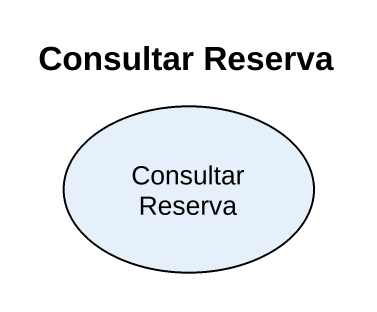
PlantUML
@startuml
title Consultar Reserva
usecase "Consultar Reserva" as Consultar_Reserva
@enduml
